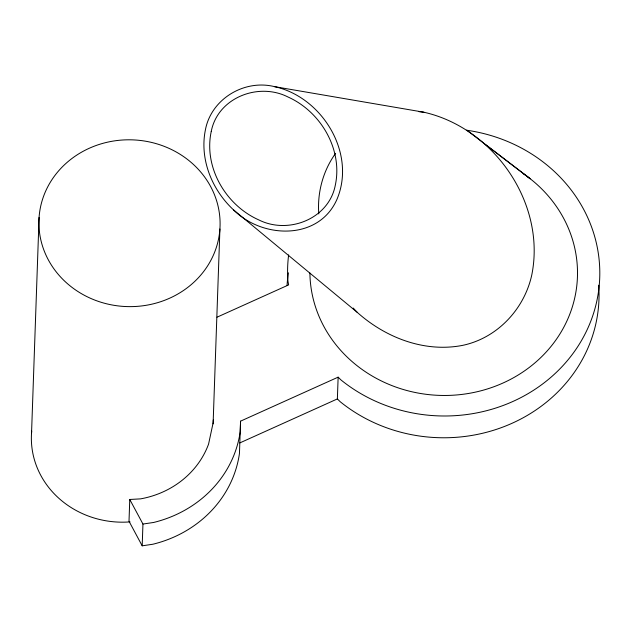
<?xml version="1.0" encoding="UTF-8"?>
<svg xmlns="http://www.w3.org/2000/svg" width="631" height="631" viewBox="0 0 631 631"><rect width="100%" height="100%" fill="white"/><g stroke="black" fill="none" stroke-linecap="round" stroke-linejoin="round"><path stroke-width="0.95" d="M466.703 130.238A156.125 143.71 2 0 1 585.394 333.334A156.125 143.71 2 0 1 340.992 379.965L338.137 377.157L240.569 421.145L239.457 453.421A118.486 109.068 2 0 1 152.844 544.237L142.188 545.823L129.008 521.253L129.765 499.476L140.571 498.869A90.604 83.402 2 0 0 208.569 444.114L213.144 422.77A90.604 83.402 2 0 0 213.286 419.946M240.569 421.145L240.214 431.651A118.486 109.068 2 0 1 153.609 522.468L142.953 524.045L129.765 499.476M31.55 432.984L39.075 217.435M142.188 545.823L142.953 524.045M213.104 423.874L219.911 228.99A90.604 83.402 2 0 0 89.271 148.261A90.604 83.402 2 0 0 79.301 292.39A90.604 83.402 2 0 0 219.911 228.99M598.693 285.204A156.125 143.71 2 0 1 512.246 423.196A156.125 143.71 2 0 1 340.227 401.742L337.372 398.926L338.137 377.157M335.629 153.317C323.064 170.638 317.156 192.629 318.789 213.917M217.017 317.196L288.627 284.904L287.941 281.118A156.125 143.71 2 0 1 288.627 254.885M239.812 442.923L337.372 398.926M274.635 86.668C244.402 79.025 211.093 98.957 205.375 130.002C199.451 159.304 212.016 189.892 233.517 209.871L357.099 312.227C385.423 337.672 424.592 352.847 462.736 345.346C497.386 338.003 524.448 309.04 531.823 274.737C546.075 203.371 494.12 128.046 423.843 112.215L274.635 86.668C322.157 97.048 356.539 153.23 336.938 199.396C318.647 240.845 262.133 238.707 233.517 209.871M419.047 111.695L423.843 112.215M466.837 130.199L530.229 178.77L486.138 145.075M353.218 308.054L357.099 312.227M130.041 521.892A90.604 83.402 2 0 1 31.7 431.115M287.058 285.378A156.125 143.71 2 0 1 288.406 272.821M526.475 175.923A133.819 123.179 2 0 1 502.82 383.104A133.819 123.179 2 0 1 309.9 272.986M523.375 173.73A133.819 123.179 2 0 1 524.937 174.819M211.243 131.453C203.513 167.349 225.795 205.225 258.686 219.856C288.162 234.771 328.783 219.075 335.282 185.325C343.012 149.429 320.729 111.561 287.839 96.922C258.363 82.006 217.742 97.71 211.243 131.453"/></g></svg>
